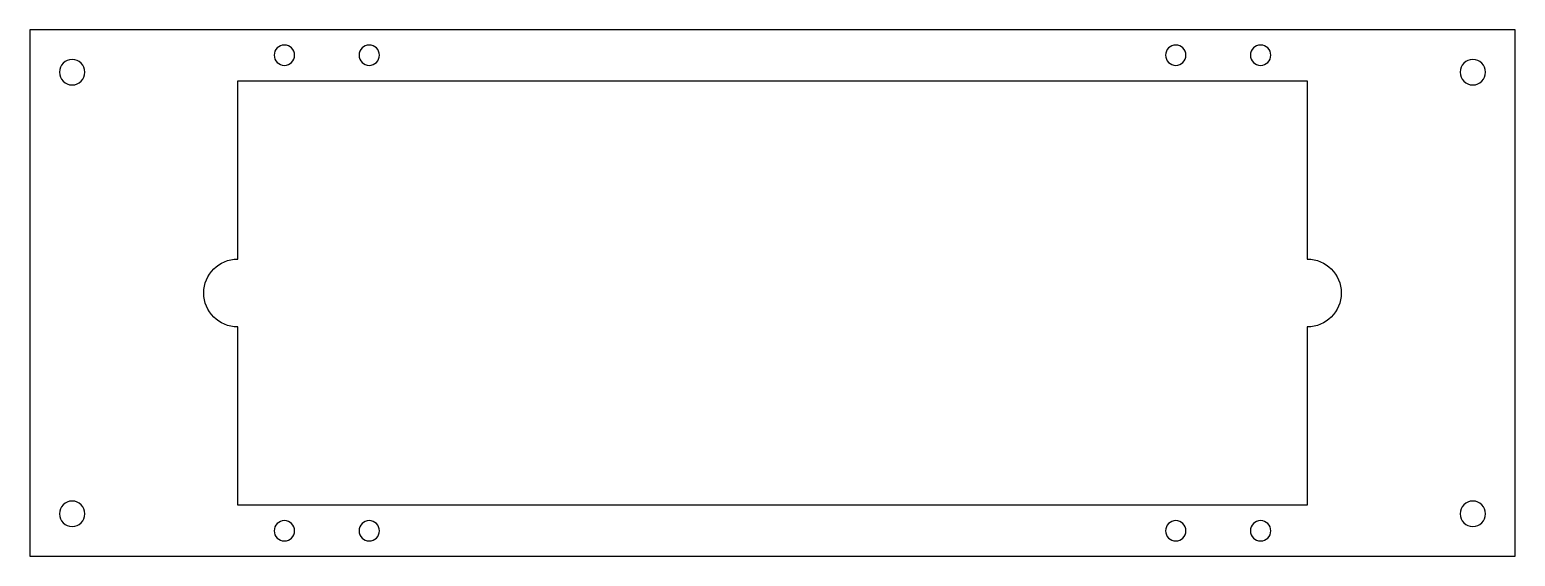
# Model space of a CAD drawing. Header units: millimetres. Extents: x 0 to 175, y 0 to 62.
import ezdxf

# ---------------------------------------------------------------- set-up
doc = ezdxf.new("R2010")
doc.units = ezdxf.units.MM

msp = doc.modelspace()

# ---------------------------------------------------------------- linework, layer by layer
at = {"layer": 'INTERIOR_PROFILES'}
msp.add_lwpolyline([(150.5, 56), (150.5, 35, -1), (150.5, 27), (150.5, 6), (24.5, 6), (24.5, 27, -1), (24.5, 35), (24.5, 56)], format="xyb", close=True, dxfattribs=at)
at = {"layer": 'INTERIOR_PROFILES', "extrusion": (0, 0, -1)}
for centre, radius in [((-30, 59), 1.2), ((-40, 59), 1.2), ((-135, 59), 1.2), ((-145, 59), 1.2), ((-5, 57), 1.5), ((-170, 57), 1.5), ((-5, 5), 1.5), ((-170, 5), 1.5), ((-30, 3), 1.2), ((-40, 3), 1.2), ((-135, 3), 1.2), ((-145, 3), 1.2)]:
    msp.add_circle(centre, radius, dxfattribs=at)
at = {"layer": 'OUTER_PROFILES'}
msp.add_lwpolyline([(0, 0), (175, 0), (175, 62), (0, 62)], close=True, dxfattribs=at)

doc.saveas('drawing.dxf')
